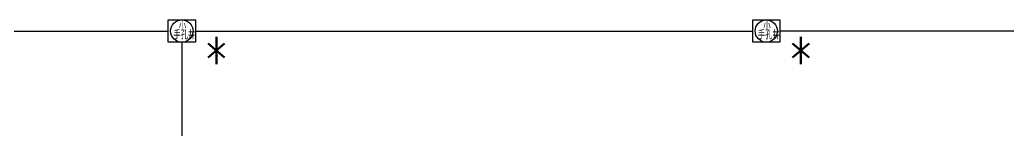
# Model space of a CAD drawing. Extents: x 1725663 to 4653551, y -550461 to 248782.
# Drawn here: x 2284693 to 2336153, y -91957 to -86216 of the extents above; entities that cross this region are included whole.
import ezdxf

# ---------------------------------------------------------------- set-up
doc = ezdxf.new("R2010")
doc.units = 0
doc.header["$LTSCALE"] = 1000
for name, color, linetype in [('0-底图', 7, 'Continuous'), ('BTTK', 7, 'Continuous'), ('D', 7, 'Continuous'), ('WIRE-照明', 6, 'Continuous')]:
    doc.layers.add(name, color=color, linetype=linetype)
doc.styles.add('_TEL_DIM', font='SIMPLEX', dxfattribs={"width": 0.8, "height": 3.5, "bigfont": 'HZTXT'})
doc.styles.add('中西文等高字体', font='tssdeng.shx', dxfattribs={"width": 0.8, "bigfont": 'tssdchn.shx'})

# ---------------------------------------------------------------- blocks, each defined once
blk = doc.blocks.new('A$C74FB5005')
at = {"layer": 'WIRE-照明'}
blk.add_lwpolyline([(0, 1167), (1417, 1167), (1417, 0), (0, 0)], close=True, dxfattribs=at)
blk.add_circle((708, 583), 583, dxfattribs=at)
at = {"layer": 'BTTK', "style": '中西文等高字体', "width": 0.7}
for s, height, p in [('小', 417, (552, 618)), ('手孔井', 416.7, (267, 158))]:
    blk.add_text(s, height=height, dxfattribs=at).set_placement(p)
blk = doc.blocks.new('jhgj')
at = {"layer": 'WIRE-照明'}
for p, q in [((2554807, -83736), (2572962, -83736)), ((2574379, -83736), (2603390, -83736)), ((2653832, -83736), (2604807, -83736)), ((2573671, -84320), (2573671, -89809))]:
    blk.add_line(p, q, dxfattribs=at)
for p in [(2572962, -84320), (2603390, -84320)]:
    blk.add_blockref('A$C74FB5005', p, dxfattribs=at)
at = {"layer": 'D', "style": '_TEL_DIM', "width": 0.8}
for p in [(2574781, -86535), (2605209, -86535)]:
    blk.add_text('*', height=2500, dxfattribs=at).set_placement(p)

msp = doc.modelspace()

# ---------------------------------------------------------------- block references
at = {"layer": '0-底图'}
msp.add_blockref('jhgj', (-280540, -3063), dxfattribs=at)

doc.saveas('drawing.dxf')
